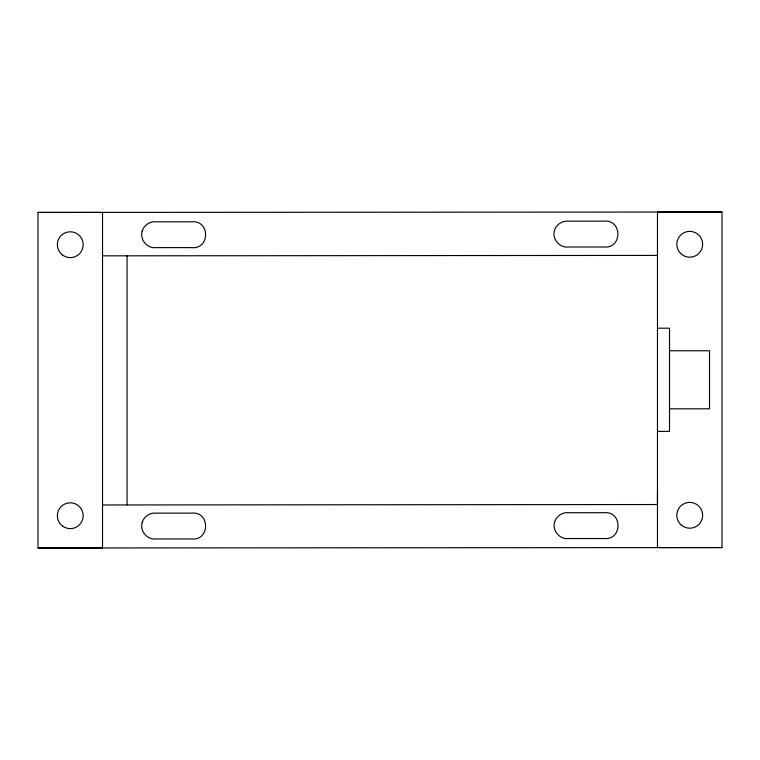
<?xml version="1.0" encoding="UTF-8"?>
<svg xmlns="http://www.w3.org/2000/svg" width="760" height="760" viewBox="0 0 760 760"><rect width="100%" height="100%" fill="white"/><g stroke="black" fill="none" stroke-linecap="round" stroke-linejoin="round"><path stroke-width="1.14" d="M722 212.011L657.476 212.011L657.476 547.561L722 547.561L722 212.011L38 212.439L38 547.989L102.524 547.989L102.524 212.439L38 212.439M102.524 255.835L657.476 255.407M657.476 328.197L669.512 328.197L669.512 431.376L657.476 431.376M669.512 350.749L709.526 350.749L709.526 408.823L669.512 408.823M102.524 504.972L657.476 504.536L657.457 491.615M38 547.989L722 547.561M127.053 255.835L127.053 504.972M142.196 231.087C139.489 239.666 147.411 248.938 156.303 247.617L191.511 247.617C210.263 249.669 210.263 219.754 191.511 221.806L156.303 221.806C150.119 221.055 143.953 225.112 142.196 231.087M142.196 522.424C139.489 531.003 147.411 540.274 156.303 538.954L191.511 538.954C210.263 541.006 210.263 511.09 191.511 513.142L156.303 513.142C150.119 512.392 143.953 516.448 142.196 522.424M554.477 230.441C551.779 239.02 559.692 248.292 568.594 246.981L603.801 246.981C622.554 249.033 622.554 219.108 603.801 221.169L568.594 221.169C562.409 220.419 556.244 224.475 554.477 230.441M554.61 521.996C551.912 530.565 559.825 539.847 568.727 538.526L603.934 538.526C622.687 540.578 622.687 510.653 603.934 512.715L568.727 512.715C562.542 511.964 556.377 516.021 554.61 521.996M680.608 253.403A12.901 12.901 0 0 0 702.202 247.617A12.901 12.901 0 0 0 686.394 231.809A12.901 12.901 0 0 0 680.608 253.403M62.339 254.894A12.901 12.901 0 0 0 83.049 246.468A12.901 12.901 0 0 0 65.398 232.75A12.901 12.901 0 0 0 62.339 254.894M63.013 526.395A12.901 12.901 0 0 0 83.135 516.667A12.901 12.901 0 0 0 64.647 504.108A12.901 12.901 0 0 0 63.013 526.395M681.558 525.283A12.901 12.901 0 0 0 702.468 517.38A12.901 12.901 0 0 0 685.168 503.225A12.901 12.901 0 0 0 681.558 525.283"/></g></svg>
